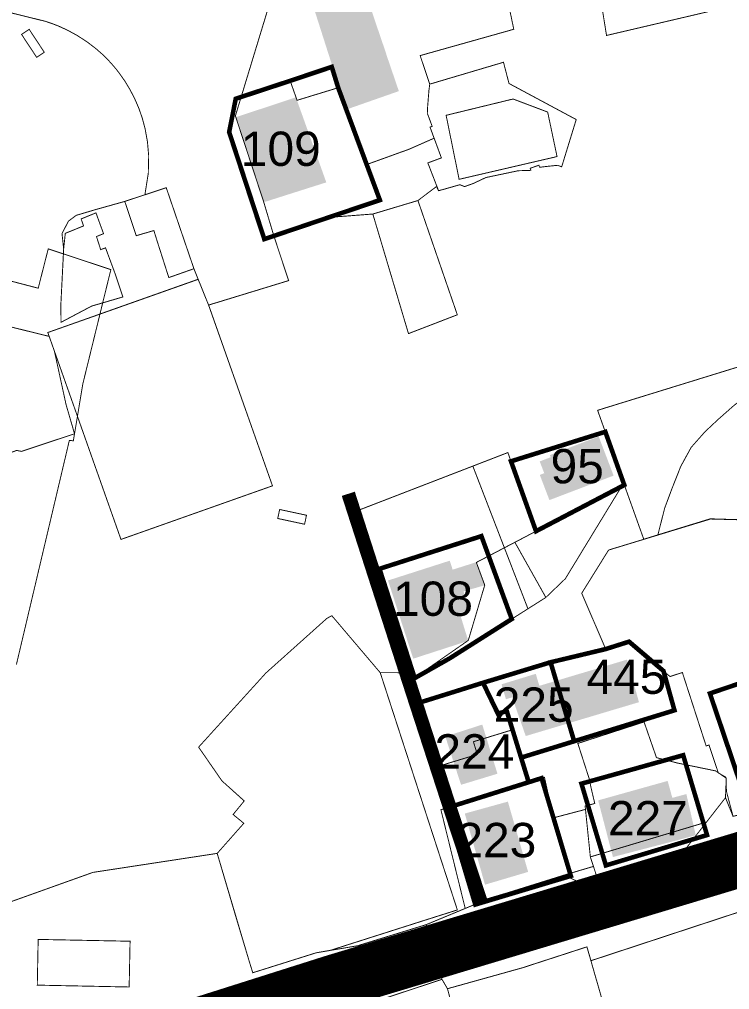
# Model space of a CAD drawing. Header units: millimetres. Extents: x 21689 to 31331, y 37531 to 43751.
# Drawn here: x 27218.5 to 27373.9, y 42274.4 to 42486.5 of the extents above; entities that cross this region are included whole.
import ezdxf

# ---------------------------------------------------------------- set-up
doc = ezdxf.new("R2010")
doc.units = ezdxf.units.MM
doc.linetypes.add('g5_084', pattern=[0.4, 0.2, -0.2])
for name, color, linetype, lineweight, transparency in [('0.1 ОКН', 1, 'Continuous', 9, 0.4), ('00 Дороги', 252, 'Continuous', 9, 0.2), ('24. ценная дореволюц постройка', 192, 'Continuous', 13, 0.4)]:
    doc.layers.add(name, color=color, linetype=linetype, lineweight=lineweight, transparency=transparency)
doc.layers.add('0.16.3 - пешеходные пути', color=40, linetype='boundary')
for name, color, linetype, lineweight in [('00 номер ОКН', 7, 'Continuous', 15), ('00 Разраб границы', 5, 'g5_084', 50), ('CONTUR', 150, 'Continuous', 9)]:
    doc.layers.add(name, color=color, linetype=linetype, lineweight=lineweight)
doc.layers.add('25. ценная историческая застройка сов пер', color=7, linetype='Continuous', lineweight=0, true_color=0x19df16)
doc.styles.get("Standard").update_dxf_attribs({"font": 'arial.ttf'})
doc.linetypes.add('boundary', pattern='A,7,-3,[1,bnd.shx,S=1,R=0,X=0,Y=0],-3,3', length=16)

# ---------------------------------------------------------------- blocks, each defined once
blk = doc.blocks.new('участки все')
at = {"layer": 'CONTUR', "const_width": 0.2}
for points in [[(4390.698058820002, 4861.43152785), (4379.010343670001, 4823.050293749999), (4385.17383611, 4804.335833739999), (4387.428179369999, 4796.781281009993), (4390.658920530001, 4787.031768209999), (4373.14689308, 4781.679867929997), (4369.938586620003, 4789.629028839998), (4363.889755830001, 4807.341728839994), (4359.21602466, 4805.793280749996), (4359.957969530002, 4810.491943859997), (4360.04659066, 4814.320605749999), (4359.773658370003, 4817.394799689995), (4359.25756658, 4820.262715649995), (4358.642617060003, 4822.552142399996), (4357.924475899999, 4824.633148099994), (4356.968379810001, 4826.847797799994), (4355.93862597, 4828.823574119997), (4354.92458141, 4830.519108549997), (4353.72103968, 4832.247544549995), (4353.015134830002, 4833.168357229995), (4352.2589353, 4834.069939889996), (4351.324767059999, 4835.104248099997), (4349.94590667, 4836.485366739995), (4348.594130950001, 4837.676069749999), (4346.53833503, 4839.257554009993), (4344.40934057, 4840.630158), (4342.267286860002, 4841.802960969995), (4340.271218739999, 4842.713527449996), (4338.889344530002, 4843.244688079998), (4337.49655416, 4843.71601556), (4231.01839406, 4869.996449569997)], [(4563.69132939, 4673.491980109997), (4456.792320210003, 4638.31851202), (4455.898610610002, 4641.342209259994), (4441.838656060001, 4636.777453969997), (4425.39832918, 4632.189143039999), (4424.199685080002, 4634.237504619996), (4420.75282659, 4646.20033457), (4434.450013310001, 4651.890649279994), (4450.959051350001, 4657.047909899993), (4456.656403430003, 4654.260666969996), (4458.598205800001, 4655.03094035), (4475.81366412, 4660.60738668), (4486.20812291, 4673.95830192), (4487.865580370002, 4669.872906499993)], [(4437.627853260001, 4852.912938989997), (4439.90059238, 4841.988089459999), (4419.422357610001, 4836.231606289999), (4421.516794360003, 4829.989508579994), (4421.3463166, 4828.652112429998), (4421.062027390002, 4825.106448369996), (4420.986781330001, 4823.457592639999), (4421.07599528, 4823.406226439998), (4422.055502070001, 4820.761216619998), (4421.592852330003, 4820.588299449999), (4421.640697790001, 4820.447566219998), (4422.465752070002, 4818.164922959993), (4417.049177730001, 4815.777844949997), (4416.57637721, 4815.595083139997), (4415.0280055, 4815.048787699998), (4413.258153540002, 4814.405882879997), (4407.727576600002, 4812.410552119996), (4405.480265490001, 4818.464989709995), (4401.494703470002, 4829.206064289996), (4399.90725932, 4828.720367409995), (4397.887770820002, 4828.101284939999), (4396.199890380001, 4827.587125699996), (4392.502519109999, 4826.453730889996), (4390.997783800001, 4830.716790529994), (4380.273747890002, 4827.190969799994), (4390.698058820002, 4861.43152785)], [(4478.98734362, 4845.02964244), (4460.19000712, 4840.637430019997), (4458.32712618, 4852.206006579996)], [(4437.627853260001, 4852.912938989997), (4439.90059238, 4841.988089459999), (4419.422357610001, 4836.231606289999), (4421.516794360003, 4829.989508579994), (4437.6501035, 4834.772512969997), (4438.859088280002, 4830.133980299994), (4453.55842791, 4822.248881), (4450.380228900001, 4811.917494299996), (4449.475183270002, 4812.241352979996), (4446.941172139999, 4811.980150049996), (4445.548582980002, 4811.811471219997), (4445.395508140002, 4812.263817069994), (4443.48522925, 4811.593062239997), (4443.63830409, 4811.14071639), (4440.866950340001, 4811.053148219995), (4433.814225900001, 4809.571125609997), (4431.024196840001, 4808.263837599996), (4429.13376022, 4807.582778869997), (4428.120117490002, 4807.998300729996), (4423.459905530002, 4806.679647019999), (4423.004096410001, 4807.606630299997), (4418.937106870002, 4804.538885429996), (4427.554648230001, 4779.556824199994), (4416.871570900003, 4775.440372509998), (4409.071908260001, 4801.589917369995), (4399.5706164, 4800.855388009993), (4387.428179369999, 4796.781281009993), (4390.658920530001, 4787.031768209999), (4373.156890779999, 4781.679714849997), (4387.121810960001, 4742.155708029997), (4353.982166050002, 4730.433046029997), (4344.464223500003, 4757.348906219995), (4343.825882200003, 4753.53866097), (4343.562210759999, 4751.992690369996), (4342.693788029999, 4752.095987169996), (4331.113303730002, 4703.083050729998)], [(4319.713264530001, 4647.567316359993), (4347.8474179, 4657.626615449997), (4375.0311483, 4661.780435959998), (4380.851934450002, 4668.361347909995), (4378.511409040002, 4670.287192179996), (4380.936784410002, 4673.250072449999), (4376.064045450003, 4677.644698589997), (4370.96683094, 4685.012776179996), (4385.685161270001, 4701.227506699994), (4399.017973270002, 4713.163428839995), (4400.107062790001, 4713.756756889998), (4410.686463329999, 4701.304718879997), (4415.066223010002, 4701.287661479997), (4415.884848940001, 4698.585114879999), (4417.310138610002, 4699.583297399993), (4417.310138610002, 4699.583297399993), (4411.493758070003, 4718.76244174), (4406.050756870001, 4736.855864739999), (4438.613391300001, 4749.427363019997), (4439.294144150001, 4747.516931139995), (4459.913061830001, 4753.971267879999), (4458.234949559999, 4758.666983049996), (4489.673589990001, 4768.365673969995)], [(4313.9107836, 4791.096875259995), (4335.883215910002, 4785.370427909998), (4338.075000250003, 4793.976912289996), (4341.388163380001, 4792.876179119994), (4340.825737220002, 4781.614734669995), (4340.87907427, 4777.913899719999), (4347.553274680002, 4781.451729), (4349.984200049999, 4782.164512769996), (4349.386672110002, 4779.713649409998), (4337.98482935, 4775.678202199997), (4338.281899950001, 4774.83364959), (4323.158958399999, 4778.565214279995)], [(4331.159994650003, 4749.892568469993), (4332.22684078, 4749.686233119995), (4343.825882200003, 4753.53866097), (4343.562210759999, 4751.992690369996), (4342.693788029999, 4752.095987169996), (4331.113303730002, 4703.083050729998)], [(4434.464566899998, 4598.63017633), (4425.39832918, 4632.189143039999), (4425.39832918, 4632.189143039999), (4441.838656060001, 4636.777453969997), (4455.898610610002, 4641.342209259994), (4460.380266030003, 4625.77352042)]]:
    blk.add_lwpolyline(points, dxfattribs=at)
for points in [[(4527.764018379999, 4860.472886639996), (4537.237725670002, 4863.977848889997), (4536.708670620003, 4865.345955429999), (4503.842234790001, 4853.17912352), (4497.32820475, 4869.898936789999), (4529.856308360002, 4883.480954119994), (4526.67534844, 4891.909696209994), (4509.961590700001, 4882.525561949995), (4504.947939109999, 4880.982319989998), (4484.609991180001, 4877.20370102), (4469.748238620003, 4874.481239519999), (4456.718973589999, 4871.920721009999), (4458.308796770001, 4858.846318119999), (4457.479130560001, 4856.909012229997), (4458.32712618, 4852.206006579996), (4460.19000712, 4840.637430019997), (4478.98734362, 4845.02964244), (4489.976923450002, 4847.611391619997), (4495.390330090002, 4849.1385133), (4503.083624139999, 4851.310730229998), (4527.764018379999, 4860.472886639996)], [(4335.546196670002, 4835.855838619995), (4332.242897970002, 4840.866440589998), (4333.90981709, 4841.970923739995), (4337.213115770002, 4836.96032179), (4335.546196670002, 4835.855838619995)], [(4421.10307891, 4812.765761269999), (4424.069852119999, 4813.860342139997), (4421.640697790001, 4820.447566219998), (4421.592852330003, 4820.588299449999), (4422.055502070001, 4820.761216619998), (4421.07599528, 4823.406226439998), (4420.986781330001, 4823.457592639999), (4421.062027390002, 4825.106448369996), (4421.3463166, 4828.652112429998), (4421.516794360003, 4829.989508579994), (4437.6501035, 4834.772512969997), (4438.859088280002, 4830.133980299994), (4453.55842791, 4822.248881), (4450.380228900001, 4811.917494299996), (4449.475183270002, 4812.241352979996), (4446.941172139999, 4811.980150049996), (4445.548582980002, 4811.811471219997), (4445.395508140002, 4812.263817069994), (4443.48522925, 4811.593062239997), (4443.63830409, 4811.14071639), (4440.866950340001, 4811.053148219995), (4433.814225900001, 4809.571125609997), (4431.024196840001, 4808.263837599996), (4429.13376022, 4807.582778869997), (4428.120117490002, 4807.998300729996), (4423.459905530002, 4806.679647019999), (4421.10307891, 4812.765761269999)], [(4427.94822405, 4809.180938179998), (4449.364452900001, 4814.153057309995), (4447.31344188, 4823.884505909999), (4439.747132650002, 4826.740367459999), (4425.102467560002, 4823.174575839999), (4427.94822405, 4809.180938179998)], [(4427.94822405, 4809.180938179998), (4425.102467560002, 4823.174575839999), (4439.747132650002, 4826.740367459999), (4447.31344188, 4823.884505909999), (4449.364452900001, 4814.153057309995), (4427.94822405, 4809.180938179998)], [(4354.803764530003, 4804.340829699999), (4363.889755830001, 4807.341728839994), (4369.938586620003, 4789.629028839998), (4364.44891847, 4787.693071439993), (4363.10322746, 4791.893695799998), (4361.738765680002, 4796.174607969995), (4361.176301560001, 4797.97322865), (4357.319119840002, 4796.852280369996), (4355.263907650002, 4803.043778079998), (4354.803764530003, 4804.340829699999)], [(4344.177054840002, 4801.2935201), (4348.496733440003, 4802.577387909994), (4354.803764530003, 4804.340829699999), (4355.263907650002, 4803.043778079998), (4357.319119840002, 4796.852280369996), (4361.176301560001, 4797.97322865), (4361.738765680002, 4796.174607969995), (4363.10322746, 4791.893695799998), (4364.44891847, 4787.693071439993), (4369.938586620003, 4789.629028839998), (4370.863312090001, 4787.324859189997), (4349.396822890001, 4779.723494039994), (4349.984200049999, 4782.164512769996), (4354.404008650003, 4783.456847719994), (4352.625106, 4788.754110449998), (4350.608401540001, 4794.195014899997), (4349.542368670001, 4793.801334959993), (4348.6262154, 4796.665376269993), (4350.175811950001, 4797.291653519998), (4349.062153800001, 4800.318719629999), (4348.515552050001, 4801.847096179998), (4345.275166430001, 4800.516703099995), (4345.791622000001, 4798.978788059998), (4341.806966960001, 4797.369789059994), (4341.445298630002, 4793.995309859994), (4341.085907550001, 4797.300828849999), (4342.487691260001, 4800.029379669999), (4344.177054840002, 4801.2935201)], [(4409.071908260001, 4801.589917369995), (4418.937106870002, 4804.538885429996), (4427.554648230001, 4779.556824199994), (4416.871570900003, 4775.440372509998), (4409.071908260001, 4801.589917369995)], [(4340.87907427, 4777.913899719999), (4340.825737220002, 4781.614734669995), (4341.445298630002, 4793.995309859994), (4341.806966960001, 4797.369789059994), (4345.791622000001, 4798.978788059998), (4345.275166430001, 4800.516703099995), (4348.515552050001, 4801.847096179998), (4349.062153800001, 4800.318719629999), (4350.175811950001, 4797.291653519998), (4348.6262154, 4796.665376269993), (4349.542368670001, 4793.801334959993), (4350.608401540001, 4794.195014899997), (4352.625106, 4788.754110449998), (4354.404008650003, 4783.456847719994), (4347.553274680002, 4781.451729), (4340.87907427, 4777.913899719999)], [(4345.275166430001, 4800.516703099995), (4348.515552050001, 4801.847096179998), (4349.062153800001, 4800.318719629999), (4350.175811950001, 4797.291653519998), (4348.6262154, 4796.665376269993), (4349.542368670001, 4793.801334959993), (4350.608401540001, 4794.195014899997), (4352.625106, 4788.754110449998), (4354.404008650003, 4783.456847719994), (4349.984200049999, 4782.164512769996), (4351.498321530002, 4788.31136041), (4351.775406290002, 4789.427123469999), (4341.39816108, 4792.876026049998), (4341.445298630002, 4793.995309859994), (4341.806966960001, 4797.369789059994), (4345.791622000001, 4798.978788059998), (4345.275166430001, 4800.516703099995)], [(4341.39816108, 4792.876026049998), (4351.775406290002, 4789.427123469999), (4351.498321530002, 4788.31136041), (4349.984200049999, 4782.164512769996), (4347.553274680002, 4781.451729), (4340.87907427, 4777.913899719999), (4340.825737220002, 4781.614734669995), (4341.39816108, 4792.876026049998)], [(4349.386519030002, 4779.703651709999), (4370.873003650002, 4787.304710699995), (4373.14689308, 4781.679867929997), (4387.121810960001, 4742.155708029997), (4353.982166050002, 4730.433046029997), (4344.464376579999, 4757.358903929999), (4345.643120070003, 4764.460891389994), (4349.386519030002, 4779.703651709999)], [(4318.775389940001, 4782.252349219998), (4323.71573018, 4780.966701579993), (4323.158958399999, 4778.565214279995), (4338.281899950001, 4774.83364959), (4339.42264302, 4771.616167839995), (4341.964146370003, 4759.957197479998), (4343.825882200003, 4753.53866097), (4332.22684078, 4749.686233119995), (4331.159994650003, 4749.892568469993), (4323.204662290002, 4746.934356599995), (4313.792438780001, 4748.098471499994), (4313.155234500002, 4768.528330149995), (4315.96720178, 4770.615286869994), (4318.775389940001, 4782.252349219998)], [(4337.98482935, 4775.678202199997), (4349.386519030002, 4779.703651709999), (4345.643120070003, 4764.460891389994), (4344.464376579999, 4757.358903929999), (4337.98482935, 4775.678202199997)], [(4343.825882200003, 4753.53866097), (4341.964146370003, 4759.957197479998), (4339.42264302, 4771.616167839995), (4344.464376579999, 4757.358903929999), (4343.825882200003, 4753.53866097)], [(4471.417912930003, 4731.425014649998), (4468.333310919999, 4730.472238019996), (4458.234949559999, 4758.666983049996), (4489.673589990001, 4768.365673969995), (4491.72324345, 4762.464264999995), (4488.132269950002, 4759.789233799995), (4484.70605284, 4756.771678409998), (4481.723255330002, 4753.977334849995), (4478.700974120002, 4750.563592929997), (4476.42734387, 4746.408385069997), (4474.513372690002, 4741.577667359998), (4472.917902470002, 4737.302075659994), (4471.417912930003, 4731.425014649998)], [(4501.090910229999, 4735.530715509994), (4496.565567879999, 4734.529997689999), (4482.871777700002, 4734.93966276), (4472.864776540002, 4731.872864049998), (4471.417912930003, 4731.425014649998), (4472.917902470002, 4737.302075659994), (4474.513372690002, 4741.577667359998), (4476.42734387, 4746.408385069997), (4478.700974120002, 4750.563592929997), (4481.723255330002, 4753.977334849995), (4484.70605284, 4756.771678409998), (4488.132269950002, 4759.789233799995), (4491.72324345, 4762.464264999995), (4501.090910229999, 4735.530715509994)], [(4438.613391300001, 4749.427363019997), (4430.947994530001, 4746.464712839996), (4443.00043538, 4715.27003367), (4446.918424790001, 4717.750057819998), (4451.181138560001, 4721.844811449999), (4463.480042170002, 4742.016598939997), (4464.074804989999, 4742.327494059995), (4459.913061830001, 4753.971267879999), (4439.294144150001, 4747.516931139995), (4438.613391300001, 4749.427363019997)], [(4439.294144150001, 4747.516931139995), (4459.92305954, 4753.971114799999), (4464.084955760001, 4742.337338689998), (4444.77016036, 4732.233017159997), (4439.294144150001, 4747.516931139995)], [(4406.050756870001, 4736.855864739999), (4430.947994530001, 4746.464712839996), (4443.00043538, 4715.27003367), (4425.914716300002, 4704.451578049993), (4422.949933370001, 4703.486966509998), (4417.310138610002, 4699.583297399993), (4411.493758070003, 4718.76244174), (4406.050756870001, 4736.855864739999)], [(4444.77016036, 4732.233017159997), (4463.480042170002, 4742.016598939997), (4451.181138560001, 4721.844811449999), (4446.918424790001, 4717.750057819998), (4440.142946200001, 4729.803852179997), (4444.77016036, 4732.233017159997)], [(4388.272533150001, 4735.018055089997), (4388.692599170001, 4736.981632999996), (4394.563337449999, 4735.721741119996), (4394.143271460001, 4733.758163239996), (4388.272533150001, 4735.018055089997)], [(4388.272533150001, 4735.018055089997), (4388.692599170001, 4736.981632999996), (4394.563337449999, 4735.721741119996), (4394.143271460001, 4733.758163239996), (4388.272533150001, 4735.018055089997)], [(4486.41920321, 4675.335076419993), (4486.326381630002, 4678.416511659998), (4484.651005710002, 4679.372167169997), (4482.594567780001, 4685.483680599995), (4481.981187290003, 4685.263070879999), (4476.7772028, 4701.332821299999), (4474.073738180003, 4700.454209289994), (4465.120473700001, 4708.081325599996), (4460.005620650001, 4706.459630329999), (4454.762545810001, 4718.669962519998), (4460.637108490002, 4728.110062149994), (4482.93115162, 4734.898753509995), (4496.565567879999, 4734.529997689999), (4501.717017170002, 4719.601057109998), (4505.808277350003, 4720.988422979994), (4520.781627800003, 4678.748979919998), (4487.865580370002, 4669.872906499993), (4486.41920321, 4675.335076419993)], [(4431.715523909999, 4725.402862079995), (4440.142946200001, 4729.803852179997), (4446.918424790001, 4717.750057819998), (4425.914716300002, 4704.451578049993), (4422.949933370001, 4703.486966509998), (4429.95457229, 4708.359743289999), (4433.549620050002, 4720.444757279998), (4431.715523909999, 4725.402862079995)], [(4370.96683094, 4685.012776179996), (4376.064045450003, 4677.644698589997), (4380.946935190001, 4673.259917079995), (4378.511409040002, 4670.287192179996), (4380.851934450002, 4668.361347909995), (4375.0311483, 4661.780435959998), (4378.966765810001, 4648.430114559997), (4382.030200050001, 4638.203162139995), (4382.811590960002, 4635.681186429996), (4396.668379040002, 4640.039052119995), (4399.816842460001, 4640.590849979999), (4420.44759494, 4647.165012409998), (4427.562093980003, 4649.416095829998), (4410.686463329999, 4701.304718879997), (4400.107062790001, 4713.756756889998), (4399.017973270002, 4713.163428839995), (4385.685161270001, 4701.227506699994), (4370.96683094, 4685.012776179996)], [(4433.17266738, 4699.090428219999), (4436.449332380002, 4692.34022839), (4438.358233430001, 4692.921004489996), (4439.625321260002, 4688.811585209995), (4433.838172670003, 4687.040182179997), (4431.07533385, 4686.202479219995), (4431.92272839, 4683.419491919994), (4426.718507960002, 4681.839164649995), (4423.794787410003, 4680.943924569998), (4419.245895980002, 4694.733636559999), (4420.873636840002, 4695.238717069995), (4428.399878890003, 4697.603496069998), (4433.17266738, 4699.090428219999)], [(4456.649752140002, 4661.01080014), (4460.86914585, 4662.276204419999), (4479.77605271, 4667.946753649994), (4482.066703070002, 4668.641685479997), (4486.20812291, 4673.95830192), (4486.3733087, 4678.215792259994), (4484.047881070001, 4679.821403469999), (4475.694145140002, 4681.539312749999), (4471.112193090001, 4682.719471009994), (4468.401627570001, 4690.521007629999), (4453.909628630001, 4685.822868529998), (4456.401469470002, 4678.104680869998), (4456.839216320001, 4675.997968889998), (4457.618511830002, 4672.686021989997), (4455.510116060002, 4672.138300369996), (4456.649752140002, 4661.01080014)], [(4423.967305360002, 4671.311237669994), (4446.606322840002, 4678.424652669994), (4448.58052236, 4669.554384969997), (4455.588768050002, 4671.397092719999), (4456.649752140002, 4661.01080014), (4457.32790317, 4658.930407559994), (4450.959051350001, 4657.047909899993), (4434.450013310001, 4651.890649279994), (4429.277058790001, 4649.739840209993), (4423.967305360002, 4671.311237669994)], [(4456.772171730001, 4638.308820459999), (4563.69132939, 4673.491980109997), (4574.259262000003, 4641.350038469995), (4564.19707102, 4637.944081679998), (4564.569531199999, 4636.798374099999), (4562.941178740002, 4636.253302729994), (4564.146854820003, 4632.704827649999), (4558.096601720001, 4630.077448949982), (4558.781382870002, 4627.776954499997), (4504.811877880002, 4610.843180919997), (4500.971181640001, 4611.451986679996), (4490.477202900001, 4608.582641749999), (4489.319476840003, 4612.65038563998), (4478.358715310002, 4609.33818531), (4476.10800774, 4609.292644559995), (4472.429417440002, 4610.038969039997), (4468.971799950003, 4611.501913639979), (4466.108026710001, 4613.21576735998), (4463.19554637, 4616.320373269999), (4462.08030835, 4619.897464679983), (4460.380266030003, 4625.77352042), (4456.772171730001, 4638.308820459999)], [(4456.649752140002, 4661.01080014), (4460.86914585, 4662.276204419999), (4479.77605271, 4667.946753649994), (4482.066703070002, 4668.641685479997), (4475.81366412, 4660.60738668), (4458.598205800001, 4655.03094035), (4456.649752140002, 4661.01080014)], [(4328.414155570001, 4585.573792629999), (4361.13460813, 4585.592828559995), (4359.891821380003, 4606.31195738), (4360.30265442, 4608.325677169996), (4361.080341150002, 4610.133779229996), (4362.324093260002, 4611.684744339997), (4363.86303135, 4612.921188469998), (4365.509801200002, 4614.015980929995), (4369.124846270002, 4615.65064072), (4372.797275330002, 4617.114421069993), (4378.397376450001, 4619.078690159993), (4424.199685080002, 4634.237504619996), (4420.75282659, 4646.20033457), (4405.71202422, 4641.580596079999), (4396.668379040002, 4640.039052119995), (4382.811590960002, 4635.681186429996), (4382.030200050001, 4638.203162139995), (4375.0311483, 4661.780435959998), (4347.8474179, 4657.626615449997), (4319.713264530001, 4647.567316359993), (4324.478312040002, 4628.954267999994), (4326.680785570003, 4621.930512009996), (4329.007600790002, 4622.374889469997), (4328.414155570001, 4585.573792629999)], [(4335.872955440002, 4642.969879239994), (4355.976963810001, 4642.572073339994), (4355.773750960001, 4632.565135619996), (4335.679893349999, 4632.972785639999), (4335.872955440002, 4642.969879239994)], [(4335.872955440002, 4642.969879239994), (4335.679893349999, 4632.972785639999), (4355.773750960001, 4632.565135619996), (4355.976963810001, 4642.572073339994), (4335.872955440002, 4642.969879239994)], [(4359.891821380003, 4606.31195738), (4360.30265442, 4608.325677169996), (4361.080341150002, 4610.133779229996), (4362.324093260002, 4611.684744339997), (4363.86303135, 4612.921188469998), (4365.509801199998, 4614.015980929995), (4369.124846270002, 4615.65064072), (4372.797275330002, 4617.114421069979), (4378.397376450001, 4619.078690159993), (4424.199685080002, 4634.237504619996), (4425.39832918, 4632.189143039999), (4434.464566899998, 4598.63017633), (4416.19389504, 4594.019887019997), (4416.853936080002, 4591.409769119979), (4407.803346460001, 4588.108321989981), (4361.206831359999, 4584.43171711998), (4359.891821380003, 4606.31195738)]]:
    blk.add_lwpolyline(points, close=True, dxfattribs=at)

msp = doc.modelspace()

# ---------------------------------------------------------------- hatches: boundary and pattern name
at = {"layer": '0.1 ОКН', "transparency": 33554585}
h = msp.add_hatch(color=1, dxfattribs=at)
h.dxf.hatch_style = 1
h.paths.add_polyline_path([(27271.96, 42446.52), (27285.64, 42450.87), (27278.99, 42469.46), (27265.86, 42465.12)])
h = msp.add_hatch(color=1, dxfattribs=at)
h.dxf.hatch_style = 1
h.paths.add_polyline_path([(27332.34002133869, 42386.9039561226), (27334.44220079991, 42381.39110853615), (27345.12770592756, 42385.46574493047), (27348.48453954482, 42386.74578515908), (27345.21949557864, 42395.30817960764), (27334.53541763317, 42391.23408743172), (27334.71477566682, 42390.76373106055), (27332.32495936356, 42389.85243745593), (27333.30846583486, 42387.27324696499)])
h = msp.add_hatch(color=1, dxfattribs=at)
h.dxf.hatch_style = 1
h.paths.add_polyline_path([(27299.1471773542, 42363.81703140315), (27304.65624387852, 42346.7158276287), (27316.69095217937, 42350.61504663257), (27314.8047129001, 42356.7178449721), (27316.96555002777, 42357.41539327492), (27315.65580114334, 42361.42183517015), (27320.23223192293, 42362.75320723218), (27318.45514053024, 42367.82500545798), (27313.27610552618, 42366.18136191236), (27312.64677640517, 42368.14454329904)])
h = msp.add_hatch(color=1, dxfattribs=at)
h.dxf.hatch_style = 1
h.paths.add_polyline_path([(27335.90622040207, 42341.8737492871), (27338.67419918813, 42332.6143691247), (27354.029792, 42337.204736), (27351.43451570978, 42346.51433111752)])
h = msp.add_hatch(color=1, dxfattribs=at)
h.dxf.hatch_style = 1
h.paths.add_polyline_path([(27335.90622040208, 42341.8737492871), (27332.242005, 42340.778377), (27331.45623560104, 42343.40691559647), (27323.9638755034, 42341.10947184846), (27324.93718679727, 42337.84383814635), (27326.28939969073, 42338.26026892146), (27329.26318109914, 42329.80106002964), (27338.67419938531, 42332.6143684651)])
h = msp.add_hatch(color=1, dxfattribs=at)
h.dxf.hatch_style = 1
h.paths.add_polyline_path([(27315.92661256621, 42312.84886222643), (27320.35648106435, 42297.29923697215), (27329.789781215, 42300.09191702598), (27325.3566642349, 42315.46057974381)])
h.paths.add_polyline_path([(27315.11569901548, 42319.14245934961), (27311.676256, 42329.689395), (27319.758029, 42332.305797), (27323.07613697684, 42321.55806578492)])
h = msp.add_hatch(color=1, dxfattribs=at)
h.dxf.hatch_style = 1
h.paths.add_polyline_path([(27366.45068108862, 42308.12757021636), (27364.398078, 42317.110354), (27361.326755, 42316.28346000001), (27360.30298, 42319.984798), (27345.103866, 42315.732196), (27348.33255935857, 42303.34451022391), (27362.21508140293, 42306.96281371779)])
at = {"layer": '25. ценная историческая застройка сов пер', "lineweight": 30, "true_color": 0x19df16, "transparency": 33554585}
h = msp.add_hatch(color=92, dxfattribs=at)
h.dxf.hatch_style = 1
h.paths.add_polyline_path([(27291.24003276622, 42508.35692241279), (27278.05157556936, 42504.21499488362), (27290, 42466.79), (27301.51, 42470.82), (27298.75, 42478.9), (27298.77, 42478.91), (27298.53, 42479.61), (27298.53, 42479.64), (27297.67, 42482.13), (27292.99, 42495.97), (27295.45, 42496.75)])

# ---------------------------------------------------------------- linework, layer by layer
at = {"layer": '0.16.3 - пешеходные пути', "color": 40, "true_color": 0xf8d731, "transparency": 33554687, "const_width": 3, "flags": 128}
msp.add_lwpolyline([(27290.45, 42382.77), (27304.63118, 42338.8663675), (27313.34439293544, 42312.06777640525), (27319.45707769561, 42293.52651995028)], dxfattribs=at)
at = {"layer": '00 Дороги', "lineweight": 9, "const_width": 12}
msp.add_lwpolyline([(27219.59454290134, 42170.27448817656), (27223.00170964721, 42211.00415685053), (27225.00428759334, 42233.8651996856), (27232.84531263708, 42250.50783472504), (27254.0652843968, 42265.4626747736), (27287.30582667395, 42276.00459250654), (27398.31238574821, 42309.45128415643), (27507.65781070573, 42344.20652017876), (27619.10187458585, 42381.55221955938), (27660.97889777257, 42395.82273782745), (27683.64822112918, 42403.25678024501), (27684.82036449369, 42406.57589469475)], dxfattribs=at)
at = {"layer": '00 Разраб границы', "ltscale": 5, "const_width": 1}
for points in [[(27264.39413353917, 42461.86087996913), (27272.08850956794, 42438.45767711621), (27297.3584034604, 42446.99462635144), (27294.473202, 42454.76928103), (27288.24032887, 42471.5647932), (27286.83561633602, 42476.12417477915), (27277.7434092, 42473.07551944), (27267.01937329, 42469.54969871), (27265.83790582419, 42469.16125889893), (27264.39413353917, 42461.86087996913)], [(27264.39413353917, 42461.86087996913), (27272.08850956794, 42438.45767711621), (27297.3584034604, 42446.99462635144), (27294.473202, 42454.76928103), (27288.24032887, 42471.5647932), (27286.83561633602, 42476.12417477915), (27277.7434092, 42473.07551944), (27267.01937329, 42469.54969871), (27265.83790582419, 42469.16125889893), (27264.39413353917, 42461.86087996913)], [(27331.51578576, 42374.59174607), (27326.03976955001, 42389.87566005), (27346.66868494, 42396.32984371), (27350.81906500778, 42384.69004305237), (27331.51578576, 42374.59174607)], [(27331.51578576, 42374.59174607), (27326.03976955001, 42389.87566005), (27346.66868494, 42396.32984371), (27350.81906500778, 42384.69004305237), (27331.51578576, 42374.59174607)], [(27304.9759049916, 42342.46262182292), (27312.6603417, 42346.81030696), (27326.20883953788, 42355.38903998789), (27319.56432976886, 42373.51245044174), (27297.27447449243, 42366.3670816431), (27304.9759049916, 42342.46262182292)], [(27304.9759049916, 42342.46262182292), (27312.6603417, 42346.81030696), (27326.20883953788, 42355.38903998789), (27319.56432976886, 42373.51245044174), (27297.27447449243, 42366.3670816431), (27304.9759049916, 42342.46262182292)], [(27334.693650352, 42345.93001125118), (27346.75124605, 42348.81835924), (27351.8660991, 42350.44005451), (27359.39502850711, 42344.0263022517), (27361.79257512599, 42335.42598929803), (27339.85578584082, 42328.66175207604), (27338.67419938531, 42332.6143684651), (27335.90622040207, 42341.8737492871), (27334.693650352, 42345.93001125118)], [(27334.693650352, 42345.93001125118), (27346.75124605, 42348.81835924), (27351.8660991, 42350.44005451), (27359.39502850711, 42344.0263022517), (27361.79257512599, 42335.42598929803), (27339.85578584082, 42328.66175207604), (27338.67419938531, 42332.6143684651), (27335.90622040207, 42341.8737492871), (27334.693650352, 42345.93001125118)], [(27379.22430955978, 42310.55363826719), (27407.97801111, 42319.85080179), (27397.76015835681, 42348.6731558022), (27369.54588422783, 42339.11101035716), (27379.22430955978, 42310.55363826719)], [(27379.98590839832, 42308.17274743655), (27408.69108613987, 42317.84190541106), (27397.76015835681, 42348.6731558022), (27369.54588422783, 42339.11101035716), (27379.98590839832, 42308.17274743655)], [(27319.91829278, 42341.44915713), (27334.693650352, 42345.93001125118), (27335.90622040208, 42341.8737492871), (27338.67419938531, 42332.6143684651), (27339.85578585348, 42328.66175207994), (27328.24800495677, 42325.08263860785), (27326.37094666, 42331.17031412), (27325.10385883, 42335.2797334), (27323.19495778, 42334.6989573), (27319.91829278, 42341.44915713)], [(27319.91829278, 42341.44915713), (27334.693650352, 42345.93001125118), (27335.90622040208, 42341.8737492871), (27338.67419938531, 42332.6143684651), (27339.85578585348, 42328.66175207994), (27328.24800495677, 42325.08263860785), (27326.37094666, 42331.17031412), (27325.10385883, 42335.2797334), (27323.19495778, 42334.6989573), (27319.91829278, 42341.44915713)], [(27313.43577830316, 42314.52551362718), (27329.90734937466, 42319.70105275281), (27326.37094666, 42331.17031412), (27325.10385883, 42335.2797334), (27323.200983, 42334.62918500001), (27319.91829278, 42341.44915713), (27305.99152138, 42337.09236547), (27310.54041281, 42323.30265348), (27313.43577830316, 42314.52551362718)], [(27313.43577830316, 42314.52551362718), (27329.90734937466, 42319.70105275281), (27326.37094666, 42331.17031412), (27325.10385883, 42335.2797334), (27323.200983, 42334.62918500001), (27319.91829278, 42341.44915713), (27305.99152138, 42337.09236547), (27310.54041281, 42323.30265348), (27313.43577830316, 42314.52551362718)], [(27346.79300332228, 42301.51170149763), (27368.92158221308, 42308.14434309203), (27363.70363578374, 42325.60909728036), (27341.45063571144, 42319.38286905327), (27346.79300332228, 42301.51170149763)], [(27346.79300332228, 42301.51170149763), (27368.92158221308, 42308.14434309203), (27363.70363578374, 42325.60909728036), (27341.45063571144, 42319.38286905327), (27346.79300332228, 42301.51170149763)], [(27318.23638808625, 42292.95237218217), (27339.13203832005, 42299.21546569425), (27335.32614776, 42311.91311388), (27332.72636231772, 42320.58681596988), (27311.91358710825, 42314.04722530534), (27318.23638808625, 42292.95237218217)], [(27320.09434589121, 42293.57380969196), (27339.13203832005, 42299.21546569425), (27335.32614776, 42311.91311388), (27332.72636231772, 42320.58681596988), (27313.43577830316, 42314.52551362718), (27320.09434589121, 42293.57380969196)]]:
    msp.add_lwpolyline(points, dxfattribs=at)
at = {"layer": '24. ценная дореволюц постройка', "const_width": 1.5}
msp.add_lwpolyline([(27407.97801111, 42319.85080179), (27408.69108613987, 42317.84190541106), (27394.8094297649, 42312.91449221146), (27367.23957202953, 42304.18638813949)], dxfattribs=at)

# ---------------------------------------------------------------- block references
at = {"layer": 'CONTUR'}
msp.add_blockref('участки все', (22886.7456254, 37642.35872891), dxfattribs=at)

# ---------------------------------------------------------------- texts
at = {"layer": '00 номер ОКН', "color": 4, "char_height": 7.5, "attachment_point": 1}
for s, insert in [('{\\C7;109}', (27266.94856874847, 42461.96507874672)), ('{\\C7;95}', (27334.69885365935, 42392.55572389909)), ('{\\C7;108}', (27300.24332750847, 42363.58063711652)), ('{\\C7;445}', (27342.55274725937, 42346.5226152129)), ('{\\C7;225}', (27322.26494583486, 42340.42019477928)), ('{\\C7;224}', (27309.29057990748, 42330.19583774126)), ('{\\C7;227}', (27347.24290507638, 42315.58181530352)), ('{\\C7;223}', (27314.09646420175, 42310.81030761784))]:
    msp.add_mtext_dynamic_manual_height_columns(s, width=7.5, gutter_width=12.5, heights=[0], dxfattribs=dict(at, insert=insert))

doc.saveas('drawing.dxf')
